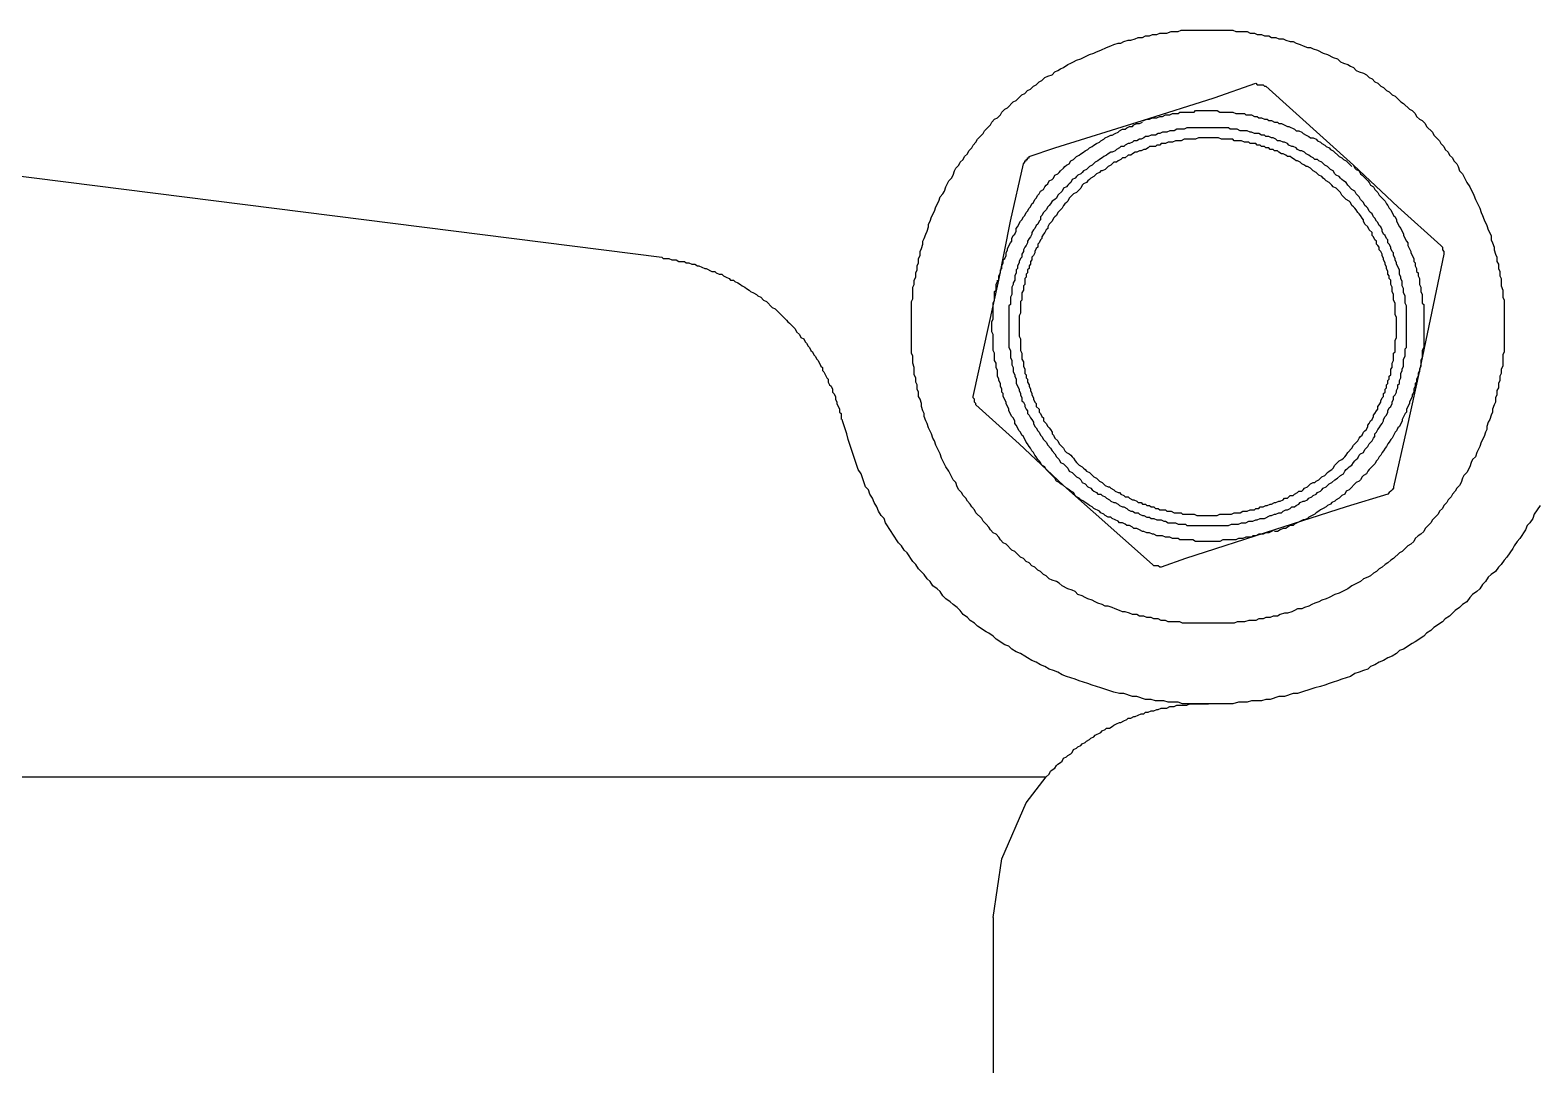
# Model space of a CAD drawing. Header units: inches. Extents: x 0 to 11, y 0.3 to 17.
# Drawn here: x 2.077 to 2.952, y 12.979 to 13.579 of the extents above; entities that cross this region are included whole.
import ezdxf

# ---------------------------------------------------------------- set-up
doc = ezdxf.new("R2010")
doc.units = ezdxf.units.IN
doc.header["$MEASUREMENT"] = 0
doc.layers.add('Layer 1', color=7, linetype='Continuous')

msp = doc.modelspace()

# ---------------------------------------------------------------- linework, layer by layer
at = {"layer": 'Layer 1', "color": 7, "lineweight": 25, "true_color": 0xffffff}
for points in [[(2.70833, 13.57167), (2.71, 13.57167), (2.71167, 13.5725), (2.71417, 13.57334), (2.71583, 13.57334), (2.71834, 13.57416), (2.72, 13.575), (2.7225, 13.575), (2.72417, 13.57583), (2.72666, 13.57583), (2.72833, 13.57667), (2.73083, 13.57667), (2.7325, 13.5775), (2.73667, 13.5775), (2.73917, 13.57834), (2.74333, 13.57834), (2.745, 13.57917), (2.775, 13.57917), (2.77667, 13.57834), (2.78333, 13.57834), (2.785, 13.5775), (2.7875, 13.5775), (2.78916, 13.57667), (2.79167, 13.57667), (2.79333, 13.57583), (2.79583, 13.57583), (2.7975, 13.575), (2.8, 13.575), (2.80167, 13.57416), (2.80417, 13.57416), (2.80583, 13.57334), (2.80834, 13.5725), (2.81, 13.5725), (2.81167, 13.57167), (2.81417, 13.57083), (2.81584, 13.57), (2.81833, 13.56917), (2.82, 13.56917), (2.82167, 13.56833), (2.82416, 13.5675), (2.8275, 13.56584), (2.83, 13.565), (2.83333, 13.56333), (2.83584, 13.5625), (2.8375, 13.56083), (2.83917, 13.56), (2.84167, 13.55916), (2.84334, 13.55834), (2.845, 13.5575), (2.84667, 13.55583), (2.84833, 13.555), (2.85083, 13.55417), (2.8525, 13.55333), (2.85417, 13.55166), (2.85583, 13.55084), (2.8575, 13.54917), (2.85916, 13.54833), (2.86083, 13.54666), (2.8625, 13.54583), (2.86417, 13.54417), (2.86583, 13.54333), (2.8675, 13.54167), (2.86917, 13.54083), (2.8725, 13.5375), (2.87417, 13.53667), (2.8775, 13.53333), (2.87916, 13.5325), (2.88083, 13.53083), (2.88167, 13.52917), (2.88333, 13.5275), (2.885, 13.52667), (2.88666, 13.525), (2.8875, 13.52334), (2.89084, 13.52), (2.89167, 13.51833), (2.895, 13.515), (2.89583, 13.51333), (2.8975, 13.51166), (2.89834, 13.51), (2.9, 13.50833), (2.90083, 13.50667), (2.9025, 13.505), (2.90333, 13.50334), (2.905, 13.50167), (2.90584, 13.5), (2.90666, 13.4975), (2.90833, 13.49584), (2.91083, 13.49083), (2.9125, 13.48834), (2.915, 13.48333), (2.91583, 13.48083), (2.91833, 13.47583), (2.91917, 13.47333), (2.92, 13.47167), (2.92083, 13.46917), (2.9225, 13.46583), (2.92333, 13.46333), (2.925, 13.46), (2.925, 13.4575), (2.92584, 13.45583), (2.92667, 13.45334), (2.92667, 13.45167), (2.9275, 13.44916), (2.92833, 13.4475), (2.92833, 13.445), (2.92917, 13.44333), (2.92917, 13.44084), (2.93, 13.43917), (2.93, 13.43667), (2.93083, 13.435), (2.93083, 13.43083), (2.93167, 13.42833), (2.93167, 13.42417), (2.9325, 13.4225), (2.9325, 13.3925), (2.93167, 13.39084), (2.93167, 13.38417), (2.93083, 13.3825), (2.93083, 13.38), (2.93, 13.37834), (2.93, 13.37583), (2.92917, 13.37417), (2.92917, 13.37166), (2.92833, 13.37), (2.92833, 13.3675), (2.9275, 13.36583), (2.9275, 13.36334), (2.92667, 13.36167), (2.92584, 13.35916), (2.92584, 13.3575), (2.925, 13.35583), (2.92417, 13.35333), (2.92333, 13.35166), (2.9225, 13.34917), (2.9225, 13.3475), (2.92166, 13.34583), (2.92083, 13.34333), (2.91917, 13.34), (2.91833, 13.3375), (2.91667, 13.33417), (2.91583, 13.33167), (2.91416, 13.33), (2.91333, 13.32834), (2.9125, 13.32583), (2.91083, 13.3225), (2.90917, 13.32083), (2.90833, 13.31917), (2.9075, 13.31666), (2.90666, 13.315), (2.905, 13.31333), (2.90417, 13.31167), (2.9025, 13.31), (2.90167, 13.30834), (2.9, 13.30667), (2.89917, 13.305), (2.8975, 13.30333), (2.89667, 13.30166), (2.895, 13.3), (2.89417, 13.29833), (2.89084, 13.295), (2.89, 13.29333), (2.88666, 13.29), (2.88583, 13.28833), (2.88417, 13.28667), (2.8825, 13.28583), (2.88083, 13.28417), (2.88, 13.2825), (2.87834, 13.28083), (2.87667, 13.28), (2.87333, 13.27667), (2.87166, 13.27583), (2.86833, 13.2725), (2.86667, 13.27167), (2.865, 13.27), (2.86334, 13.26917), (2.86167, 13.2675), (2.86, 13.26667), (2.85833, 13.265), (2.85667, 13.26417), (2.855, 13.2625), (2.85333, 13.26166), (2.85083, 13.26084), (2.84917, 13.25917), (2.84416, 13.25667), (2.84167, 13.255), (2.83667, 13.2525), (2.83417, 13.25167), (2.83083, 13.25), (2.82917, 13.24917), (2.82667, 13.24833), (2.825, 13.2475), (2.8225, 13.24666), (2.82083, 13.24584), (2.81917, 13.245), (2.81666, 13.24417), (2.815, 13.24333), (2.8125, 13.24333), (2.81083, 13.2425), (2.80916, 13.24167), (2.80667, 13.24083), (2.805, 13.24083), (2.8025, 13.24), (2.80084, 13.23916), (2.79833, 13.23916), (2.79666, 13.23834), (2.79417, 13.23834), (2.7925, 13.2375), (2.79, 13.2375), (2.78833, 13.23667), (2.78417, 13.23667), (2.78166, 13.23583), (2.7775, 13.23583), (2.77583, 13.235), (2.74584, 13.235), (2.74417, 13.23583), (2.7375, 13.23583), (2.73583, 13.23667), (2.73333, 13.23667), (2.73167, 13.2375), (2.72917, 13.2375), (2.7275, 13.23834), (2.725, 13.23834), (2.72333, 13.23916), (2.72083, 13.23916), (2.71916, 13.24), (2.71667, 13.24), (2.715, 13.24083), (2.7125, 13.24167), (2.71084, 13.24167), (2.70917, 13.2425), (2.70667, 13.24333), (2.705, 13.24417), (2.7025, 13.245), (2.70083, 13.245), (2.69916, 13.24584), (2.69667, 13.24666), (2.695, 13.2475), (2.69333, 13.24833), (2.69084, 13.24917), (2.68917, 13.25), (2.6875, 13.25083), (2.685, 13.25167), (2.68334, 13.25334), (2.68167, 13.25416), (2.67917, 13.255), (2.67584, 13.25667), (2.67417, 13.25833), (2.6725, 13.25917), (2.67, 13.26), (2.66833, 13.26084), (2.66667, 13.2625), (2.665, 13.26333), (2.66333, 13.265), (2.66167, 13.26584), (2.66, 13.2675), (2.65833, 13.26833), (2.65666, 13.27), (2.655, 13.27083), (2.65333, 13.2725), (2.65167, 13.27334), (2.64834, 13.27667), (2.64667, 13.2775), (2.64333, 13.28083), (2.64167, 13.28167), (2.64, 13.28333), (2.63917, 13.285), (2.6375, 13.28667), (2.63583, 13.2875), (2.63417, 13.28916), (2.63333, 13.29083), (2.63167, 13.2925), (2.63, 13.29417), (2.62916, 13.29583), (2.62583, 13.29917), (2.625, 13.30084), (2.62333, 13.3025), (2.6225, 13.30417), (2.62084, 13.30583), (2.62, 13.3075), (2.61833, 13.30916), (2.6175, 13.31083), (2.61583, 13.3125), (2.615, 13.31417), (2.61417, 13.31666), (2.6125, 13.31833), (2.61, 13.32334), (2.60833, 13.32583), (2.60583, 13.33083), (2.605, 13.33333), (2.6025, 13.33833), (2.60166, 13.34083), (2.60083, 13.3425), (2.6, 13.345), (2.59833, 13.34833), (2.5975, 13.35083), (2.59667, 13.3525), (2.59583, 13.355), (2.59583, 13.35667), (2.595, 13.35833), (2.59416, 13.36083), (2.59416, 13.3625), (2.59334, 13.365), (2.5925, 13.36667), (2.5925, 13.36917), (2.59167, 13.37084), (2.59167, 13.37333), (2.59083, 13.375), (2.59083, 13.3775), (2.59, 13.37916), (2.59, 13.38333), (2.58917, 13.38584), (2.58917, 13.39), (2.58833, 13.39167), (2.58833, 13.42166), (2.58917, 13.42333), (2.58917, 13.43), (2.59, 13.43167), (2.59, 13.43416), (2.59083, 13.43583), (2.59083, 13.43833), (2.59167, 13.44), (2.59167, 13.4425), (2.5925, 13.44417), (2.5925, 13.44667), (2.59334, 13.44834), (2.59334, 13.45083), (2.59416, 13.4525), (2.595, 13.455), (2.595, 13.45667), (2.59583, 13.45833), (2.59667, 13.46084), (2.5975, 13.4625), (2.59833, 13.465), (2.59833, 13.46667), (2.59917, 13.46833), (2.6, 13.47083), (2.60166, 13.47417), (2.6025, 13.47666), (2.60417, 13.48), (2.605, 13.4825), (2.60667, 13.48416), (2.6075, 13.48583), (2.60833, 13.48834), (2.61, 13.49167), (2.61167, 13.49333), (2.6125, 13.495), (2.61334, 13.4975), (2.61417, 13.49917), (2.61583, 13.50083), (2.61667, 13.5025), (2.61833, 13.50416), (2.61917, 13.50583), (2.62084, 13.5075), (2.62166, 13.50917), (2.62333, 13.51084), (2.62417, 13.5125), (2.62583, 13.51417), (2.62667, 13.51584), (2.63, 13.51917), (2.63083, 13.52083), (2.63417, 13.52417), (2.635, 13.52583), (2.63666, 13.5275), (2.63833, 13.52833), (2.64, 13.53), (2.64084, 13.53167), (2.6425, 13.53333), (2.64417, 13.53417), (2.6475, 13.5375), (2.64917, 13.53833), (2.6525, 13.54167), (2.65417, 13.5425), (2.65584, 13.54417), (2.6575, 13.545), (2.65917, 13.54666), (2.66083, 13.5475), (2.6625, 13.54917), (2.66416, 13.55), (2.66583, 13.55166), (2.6675, 13.5525), (2.67, 13.55333), (2.67166, 13.555), (2.67333, 13.55583), (2.675, 13.55667), (2.67667, 13.5575), (2.67917, 13.55916), (2.68083, 13.56), (2.6825, 13.56083), (2.68416, 13.56167), (2.68667, 13.5625), (2.69166, 13.565), (2.69417, 13.56584), (2.69583, 13.56666), (2.69833, 13.5675), (2.70167, 13.56917), (2.70417, 13.57), (2.70583, 13.57083), (2.70833, 13.57167)], [(2.7225, 13.52667), (2.76417, 13.54), (2.78833, 13.54833), (2.78916, 13.5475), (2.7925, 13.5475), (2.79333, 13.54666), (2.79417, 13.54666), (2.845, 13.50083)], [(1.6975, 13.54167), (2.44333, 13.4475)], [(2.63917, 13.43416), (2.64583, 13.46833), (2.65333, 13.50167), (2.65417, 13.5025), (2.65417, 13.50334), (2.655, 13.50334), (2.655, 13.50416), (2.65584, 13.50416), (2.65584, 13.505), (2.65666, 13.505), (2.65666, 13.50583), (2.67166, 13.51084), (2.7225, 13.52667)], [(2.63917, 13.43416), (2.63917, 13.43667), (2.64, 13.43833), (2.64, 13.44), (2.64084, 13.44084), (2.64084, 13.4425), (2.64167, 13.44417), (2.64167, 13.44583), (2.6425, 13.44667), (2.64333, 13.44834), (2.64333, 13.45), (2.64417, 13.45167), (2.64417, 13.4525), (2.64583, 13.45583), (2.64667, 13.45667), (2.64667, 13.45833), (2.6475, 13.46), (2.64834, 13.46084), (2.64917, 13.4625), (2.64917, 13.46417), (2.65, 13.465), (2.65167, 13.46833), (2.6525, 13.46917), (2.65333, 13.47083), (2.65417, 13.47167), (2.655, 13.47333), (2.65584, 13.47417), (2.65666, 13.47583), (2.6575, 13.47666), (2.65833, 13.47833), (2.65917, 13.47917), (2.66, 13.48083), (2.66083, 13.48167), (2.66167, 13.48333), (2.6625, 13.48416), (2.66333, 13.48583), (2.665, 13.48667), (2.66583, 13.48834), (2.66667, 13.48916), (2.6675, 13.49), (2.66833, 13.49167), (2.67, 13.4925), (2.67083, 13.49333), (2.67166, 13.495), (2.67333, 13.49584), (2.67417, 13.49666), (2.675, 13.4975), (2.67667, 13.49917), (2.6775, 13.5), (2.67833, 13.50083), (2.68, 13.50167), (2.68083, 13.50334), (2.6825, 13.50416), (2.68416, 13.50583), (2.68583, 13.50667), (2.68667, 13.5075), (2.68833, 13.50833), (2.68917, 13.50917), (2.69084, 13.51), (2.69166, 13.51084), (2.69333, 13.51166), (2.69417, 13.5125), (2.69583, 13.51333), (2.6975, 13.51417), (2.69833, 13.515), (2.7, 13.51584), (2.70083, 13.51667), (2.7025, 13.5175), (2.70417, 13.51833), (2.705, 13.51833), (2.70667, 13.51917), (2.70833, 13.52), (2.70917, 13.52083), (2.71084, 13.52167), (2.7125, 13.52167), (2.71333, 13.5225), (2.715, 13.52334), (2.71667, 13.52334), (2.7175, 13.52417), (2.71916, 13.525), (2.72083, 13.525), (2.7225, 13.52583)], [(2.7225, 13.52667), (2.72333, 13.52667), (2.725, 13.5275), (2.72666, 13.5275), (2.72833, 13.52833), (2.73083, 13.52833), (2.7325, 13.52917), (2.73416, 13.52917), (2.73583, 13.53), (2.73834, 13.53), (2.74, 13.53083), (2.74333, 13.53083), (2.74417, 13.53167), (2.7525, 13.53167), (2.75334, 13.5325), (2.76584, 13.5325), (2.7675, 13.53167), (2.775, 13.53167), (2.77667, 13.53083), (2.78166, 13.53083), (2.7825, 13.53), (2.78583, 13.53), (2.7875, 13.52917), (2.78916, 13.52917), (2.79, 13.52833), (2.79167, 13.52833), (2.79333, 13.5275), (2.795, 13.5275), (2.79583, 13.52667), (2.7975, 13.52667), (2.79917, 13.52583), (2.80084, 13.52583), (2.80167, 13.525), (2.80333, 13.525), (2.80667, 13.52334), (2.8075, 13.52334), (2.81083, 13.52167), (2.81167, 13.52083), (2.81333, 13.52083), (2.815, 13.52), (2.81584, 13.51917), (2.8175, 13.51833), (2.81917, 13.5175), (2.82, 13.51667), (2.82167, 13.51667), (2.82333, 13.51584), (2.82416, 13.515), (2.82583, 13.51417), (2.82667, 13.51333), (2.82834, 13.5125), (2.82917, 13.51166), (2.83083, 13.51084), (2.83167, 13.51), (2.83333, 13.50917), (2.83667, 13.50583), (2.83833, 13.505), (2.83917, 13.50416), (2.84083, 13.50334), (2.84416, 13.5)], [(2.79666, 13.2975), (2.7975, 13.2975), (2.79917, 13.29833), (2.8, 13.29833), (2.80167, 13.29917), (2.80333, 13.29917), (2.80417, 13.3), (2.80583, 13.30084), (2.80667, 13.30084), (2.80834, 13.30166), (2.80916, 13.3025), (2.81083, 13.3025), (2.81167, 13.30333), (2.81333, 13.30417), (2.81417, 13.305), (2.81584, 13.30583), (2.81666, 13.30583), (2.81833, 13.30667), (2.81917, 13.3075), (2.82083, 13.30834), (2.82167, 13.30916), (2.82333, 13.31), (2.82416, 13.31083), (2.82583, 13.31167), (2.82667, 13.3125), (2.8275, 13.31333), (2.82917, 13.31417), (2.83083, 13.31584), (2.8325, 13.31666), (2.83417, 13.31833), (2.83584, 13.31917), (2.8375, 13.32083), (2.83917, 13.32167), (2.84, 13.32334), (2.84083, 13.32416), (2.84167, 13.325), (2.8425, 13.32583), (2.84416, 13.32667), (2.845, 13.32834), (2.84583, 13.32917), (2.84667, 13.33), (2.8475, 13.33083), (2.84833, 13.3325), (2.84917, 13.33333), (2.85083, 13.33417), (2.85166, 13.33584), (2.85333, 13.3375), (2.85417, 13.33917), (2.85583, 13.34083), (2.85667, 13.3425), (2.8575, 13.34333), (2.8575, 13.345), (2.85833, 13.34583), (2.85916, 13.3475), (2.86, 13.34833), (2.86083, 13.35), (2.86167, 13.35083), (2.8625, 13.3525), (2.8625, 13.35333), (2.86334, 13.355), (2.86417, 13.35583), (2.865, 13.3575), (2.865, 13.35833), (2.86583, 13.36), (2.86667, 13.36083), (2.8675, 13.3625), (2.8675, 13.36334), (2.86833, 13.365), (2.86833, 13.36667), (2.86917, 13.3675), (2.87, 13.36917), (2.87, 13.37), (2.87084, 13.37166), (2.87084, 13.37333), (2.87166, 13.37417), (2.87166, 13.37583), (2.8725, 13.3775), (2.8725, 13.38), (2.87333, 13.38167), (2.87333, 13.3825), (2.87417, 13.38417), (2.87417, 13.38833), (2.875, 13.39), (2.875, 13.39417), (2.87583, 13.395), (2.87583, 13.41917), (2.875, 13.42083), (2.875, 13.425), (2.87417, 13.42666), (2.87417, 13.42917), (2.87333, 13.43083), (2.87333, 13.43334), (2.8725, 13.435), (2.8725, 13.43583), (2.87166, 13.4375), (2.87166, 13.44), (2.87, 13.44333), (2.87, 13.44417), (2.86917, 13.44583), (2.86917, 13.44667), (2.86833, 13.44834), (2.86833, 13.45), (2.8675, 13.45083), (2.86667, 13.4525), (2.86667, 13.45334), (2.86583, 13.455), (2.865, 13.45583), (2.865, 13.4575), (2.86417, 13.45833), (2.86334, 13.46), (2.8625, 13.46084), (2.86167, 13.4625), (2.86167, 13.46333), (2.86083, 13.465), (2.86, 13.46583), (2.85916, 13.4675), (2.85833, 13.46833), (2.8575, 13.47), (2.85667, 13.47083), (2.85583, 13.4725), (2.855, 13.47333), (2.85417, 13.47417), (2.85333, 13.47583), (2.8525, 13.47666), (2.85166, 13.4775), (2.85083, 13.47917), (2.84917, 13.48083), (2.84833, 13.4825), (2.84667, 13.48416), (2.84583, 13.48583), (2.84416, 13.48667), (2.84167, 13.48916), (2.84083, 13.49083), (2.83917, 13.49167), (2.83833, 13.4925), (2.8375, 13.49333), (2.83667, 13.49417), (2.835, 13.495), (2.83417, 13.49584), (2.83333, 13.4975), (2.83167, 13.49833), (2.83083, 13.49917), (2.83, 13.5), (2.82834, 13.50083), (2.82667, 13.5025), (2.825, 13.50334), (2.82416, 13.50416), (2.8225, 13.50416), (2.82167, 13.505), (2.82, 13.50583), (2.81917, 13.50667), (2.8175, 13.5075), (2.81666, 13.50833), (2.815, 13.50917), (2.81417, 13.50917), (2.8125, 13.51), (2.81167, 13.51084), (2.81, 13.51166), (2.80916, 13.51166), (2.8075, 13.5125), (2.80667, 13.51333), (2.805, 13.51417), (2.80417, 13.51417), (2.8025, 13.515), (2.80084, 13.515), (2.8, 13.51584), (2.79833, 13.51667), (2.7975, 13.51667), (2.79583, 13.5175), (2.79417, 13.5175), (2.79333, 13.51833), (2.79167, 13.51833), (2.79, 13.51917), (2.7875, 13.51917), (2.78583, 13.52), (2.785, 13.52), (2.78333, 13.52083), (2.77917, 13.52083), (2.7775, 13.52167), (2.77334, 13.52167), (2.7725, 13.5225), (2.74833, 13.5225), (2.74666, 13.52167), (2.7425, 13.52167), (2.74083, 13.52083), (2.73834, 13.52083), (2.73667, 13.52), (2.73416, 13.52), (2.7325, 13.51917), (2.73167, 13.51917), (2.73, 13.51833), (2.7275, 13.51833), (2.72583, 13.5175), (2.72417, 13.5175), (2.72333, 13.51667), (2.72167, 13.51584), (2.72083, 13.51584), (2.71916, 13.515), (2.7175, 13.515), (2.71667, 13.51417), (2.715, 13.51333), (2.71417, 13.51333), (2.7125, 13.5125), (2.71167, 13.51166), (2.71, 13.51166), (2.70917, 13.51084), (2.7075, 13.51), (2.70667, 13.50917), (2.705, 13.50833), (2.70417, 13.50833), (2.7025, 13.5075), (2.70167, 13.50667), (2.7, 13.50583), (2.69916, 13.505), (2.6975, 13.50416), (2.69667, 13.50334), (2.695, 13.5025), (2.69333, 13.50083), (2.69166, 13.5), (2.69084, 13.49917), (2.69, 13.49833), (2.68833, 13.4975), (2.6875, 13.49666), (2.68667, 13.49584), (2.685, 13.495), (2.68416, 13.49417), (2.68334, 13.49333), (2.68167, 13.4925), (2.68083, 13.49083), (2.68, 13.49), (2.67917, 13.48916), (2.67833, 13.48834), (2.67667, 13.4875), (2.67584, 13.48583), (2.67333, 13.48333), (2.6725, 13.48167), (2.67166, 13.48083), (2.67, 13.48), (2.66917, 13.47833), (2.66833, 13.4775), (2.6675, 13.47666), (2.66667, 13.475), (2.66583, 13.47417), (2.665, 13.47333), (2.66416, 13.47167), (2.66333, 13.47083), (2.66333, 13.46917), (2.6625, 13.46833), (2.66167, 13.46667), (2.66083, 13.46583), (2.66, 13.46417), (2.65917, 13.46333), (2.65833, 13.46167), (2.65833, 13.46084), (2.6575, 13.45917), (2.65666, 13.45833), (2.65584, 13.45667), (2.65584, 13.45583), (2.655, 13.45417), (2.65417, 13.45334), (2.65333, 13.45167), (2.65333, 13.45083), (2.6525, 13.44916), (2.6525, 13.4475), (2.65167, 13.44667), (2.65083, 13.445), (2.65083, 13.44417), (2.65, 13.4425), (2.65, 13.44084), (2.64917, 13.44), (2.64917, 13.43833), (2.64834, 13.43667), (2.64834, 13.43416), (2.6475, 13.4325), (2.6475, 13.43167), (2.64667, 13.43), (2.64667, 13.42584), (2.64583, 13.42417), (2.64583, 13.42), (2.645, 13.41917), (2.645, 13.395), (2.64583, 13.39333), (2.64583, 13.38917), (2.64667, 13.3875), (2.64667, 13.385), (2.6475, 13.38333), (2.6475, 13.38083), (2.64834, 13.37916), (2.64834, 13.37834), (2.64917, 13.37667), (2.64917, 13.37417), (2.65083, 13.37084), (2.65083, 13.37), (2.65167, 13.36833), (2.65167, 13.3675), (2.6525, 13.36583), (2.6525, 13.36416), (2.65333, 13.36334), (2.65417, 13.36167), (2.65417, 13.36083), (2.655, 13.35916), (2.65584, 13.35833), (2.65584, 13.35667), (2.65666, 13.35583), (2.6575, 13.35417), (2.65833, 13.35333), (2.65917, 13.35166), (2.65917, 13.35083), (2.66, 13.34917), (2.66083, 13.34833), (2.66167, 13.34667), (2.6625, 13.34583), (2.66333, 13.34417), (2.66416, 13.34333), (2.665, 13.34167), (2.66667, 13.34), (2.6675, 13.33833), (2.66917, 13.33667), (2.67, 13.335), (2.67166, 13.33333), (2.6725, 13.33167), (2.67333, 13.33083), (2.67417, 13.33), (2.675, 13.32834), (2.67667, 13.3275), (2.6775, 13.32667), (2.67833, 13.32583), (2.67917, 13.325), (2.68, 13.32334), (2.68167, 13.3225), (2.68416, 13.32), (2.68583, 13.31917), (2.68667, 13.31833), (2.6875, 13.31666), (2.68917, 13.31584), (2.69084, 13.31417), (2.6925, 13.31333), (2.69333, 13.3125), (2.69417, 13.31167), (2.69583, 13.31083), (2.69667, 13.31), (2.69833, 13.31), (2.69916, 13.30916), (2.70083, 13.30834), (2.70167, 13.3075), (2.70334, 13.30667), (2.70417, 13.30583), (2.70583, 13.305), (2.70667, 13.305), (2.70833, 13.30417), (2.70917, 13.30333), (2.71084, 13.3025), (2.71167, 13.3025), (2.71333, 13.30166), (2.71417, 13.30084), (2.71583, 13.3), (2.71667, 13.3), (2.71834, 13.29917), (2.72, 13.29917), (2.72083, 13.29833), (2.7225, 13.2975), (2.72333, 13.2975), (2.725, 13.29666), (2.72666, 13.29666), (2.7275, 13.29583), (2.72917, 13.29583), (2.73083, 13.295), (2.73333, 13.295), (2.735, 13.29417), (2.73583, 13.29417), (2.7375, 13.29333), (2.74167, 13.29333), (2.74333, 13.2925), (2.7475, 13.2925), (2.74833, 13.29167), (2.7725, 13.29167), (2.77417, 13.2925), (2.77833, 13.2925), (2.78, 13.29333), (2.7825, 13.29333), (2.78417, 13.29417), (2.78667, 13.29417), (2.78833, 13.295), (2.78916, 13.295), (2.79083, 13.29583), (2.79333, 13.29583), (2.79666, 13.2975)], [(2.79417, 13.30333), (2.795, 13.30333), (2.79666, 13.30417), (2.7975, 13.30417), (2.79917, 13.305), (2.8, 13.305), (2.80167, 13.30583), (2.8025, 13.30583), (2.80417, 13.30667), (2.805, 13.3075), (2.80667, 13.3075), (2.8075, 13.30834), (2.80834, 13.30916), (2.81, 13.30916), (2.81083, 13.31), (2.8125, 13.31083), (2.81333, 13.31167), (2.815, 13.31167), (2.81584, 13.3125), (2.81666, 13.31333), (2.81833, 13.31417), (2.82, 13.31584), (2.82167, 13.31666), (2.8225, 13.31666), (2.82333, 13.3175), (2.825, 13.31833), (2.82667, 13.32), (2.82834, 13.32083), (2.83, 13.3225), (2.83083, 13.32334), (2.8325, 13.32416), (2.83333, 13.325), (2.83417, 13.32667), (2.835, 13.3275), (2.83584, 13.32834), (2.83667, 13.32917), (2.83833, 13.33), (2.83917, 13.33083), (2.84, 13.33167), (2.84083, 13.3325), (2.84167, 13.33417), (2.84416, 13.33667), (2.845, 13.33833), (2.8475, 13.34083), (2.84833, 13.3425), (2.84917, 13.34333), (2.85, 13.34417), (2.85083, 13.34583), (2.85166, 13.34667), (2.8525, 13.3475), (2.85333, 13.34917), (2.85333, 13.35), (2.85417, 13.35083), (2.855, 13.3525), (2.85583, 13.35333), (2.85667, 13.355), (2.85667, 13.35583), (2.8575, 13.35667), (2.85833, 13.35833), (2.85916, 13.35916), (2.85916, 13.36083), (2.86, 13.36167), (2.86083, 13.36334), (2.86083, 13.36416), (2.86167, 13.36583), (2.8625, 13.36667), (2.8625, 13.36833), (2.86334, 13.36917), (2.86334, 13.37084), (2.86417, 13.37166), (2.86417, 13.37333), (2.865, 13.37417), (2.865, 13.37583), (2.86583, 13.37667), (2.86583, 13.37834), (2.86667, 13.37916), (2.86667, 13.3825), (2.8675, 13.38333), (2.8675, 13.38584), (2.86833, 13.3875), (2.86833, 13.39167), (2.86917, 13.3925), (2.86917, 13.39917), (2.87, 13.40083), (2.87, 13.4125), (2.86917, 13.41416), (2.86917, 13.42083), (2.86833, 13.4225), (2.86833, 13.42584), (2.8675, 13.4275), (2.8675, 13.43), (2.86667, 13.43167), (2.86667, 13.43416), (2.86583, 13.435), (2.86583, 13.43667), (2.865, 13.4375), (2.865, 13.43917), (2.86417, 13.44084), (2.86417, 13.44166), (2.86334, 13.44333), (2.86334, 13.44417), (2.8625, 13.44583), (2.8625, 13.44667), (2.86167, 13.44834), (2.86167, 13.44916), (2.86083, 13.45083), (2.86, 13.45167), (2.86, 13.45334), (2.85916, 13.45417), (2.85833, 13.455), (2.85833, 13.45667), (2.8575, 13.4575), (2.85667, 13.45917), (2.85583, 13.46), (2.85583, 13.46167), (2.85417, 13.46333), (2.85333, 13.465), (2.85166, 13.46667), (2.85083, 13.46833), (2.85083, 13.46917), (2.85, 13.47), (2.84917, 13.47167), (2.84833, 13.4725), (2.8475, 13.47333), (2.84667, 13.475), (2.84583, 13.47583), (2.845, 13.47666), (2.84416, 13.4775), (2.84334, 13.47917), (2.8425, 13.48), (2.84083, 13.48083), (2.83833, 13.48333), (2.8375, 13.485), (2.835, 13.4875), (2.83333, 13.48834), (2.8325, 13.48916), (2.83167, 13.49), (2.83083, 13.49083), (2.82917, 13.49167), (2.82834, 13.4925), (2.8275, 13.49333), (2.82667, 13.49417), (2.825, 13.495), (2.82416, 13.49584), (2.82333, 13.49666), (2.82167, 13.4975), (2.82083, 13.49833), (2.82, 13.49917), (2.81833, 13.5), (2.8175, 13.5), (2.81666, 13.50083), (2.815, 13.50167), (2.81417, 13.5025), (2.8125, 13.50334), (2.81167, 13.50334), (2.81083, 13.50416), (2.80916, 13.505), (2.80834, 13.50583), (2.80667, 13.50583), (2.80583, 13.50667), (2.80417, 13.5075), (2.80333, 13.5075), (2.80167, 13.50833), (2.80084, 13.50917), (2.79917, 13.50917), (2.79833, 13.51), (2.79666, 13.51), (2.79583, 13.51084), (2.79417, 13.51084), (2.79333, 13.51166), (2.79167, 13.51166), (2.79083, 13.5125), (2.78916, 13.5125), (2.78833, 13.51333), (2.785, 13.51333), (2.78417, 13.51417), (2.78166, 13.51417), (2.78, 13.515), (2.77583, 13.515), (2.775, 13.51584), (2.76833, 13.51584), (2.76667, 13.51667), (2.755, 13.51667), (2.75334, 13.51584), (2.74666, 13.51584), (2.745, 13.515), (2.74167, 13.515), (2.74, 13.51417), (2.7375, 13.51417), (2.73583, 13.51333), (2.73333, 13.51333), (2.7325, 13.5125), (2.73083, 13.5125), (2.73, 13.51166), (2.72666, 13.51166), (2.72583, 13.51084), (2.72417, 13.51), (2.72333, 13.51), (2.72167, 13.50917), (2.72083, 13.50917), (2.71916, 13.50833), (2.71834, 13.50833), (2.71667, 13.5075), (2.71583, 13.50667), (2.71417, 13.50667), (2.7125, 13.505), (2.71084, 13.505), (2.71, 13.50416), (2.70833, 13.50334), (2.7075, 13.5025), (2.70583, 13.5025), (2.70417, 13.50083), (2.7025, 13.5), (2.70167, 13.49917), (2.70083, 13.49833), (2.69916, 13.4975), (2.69833, 13.4975), (2.6975, 13.49666), (2.69583, 13.49584), (2.695, 13.495), (2.69417, 13.49417), (2.6925, 13.49333), (2.69166, 13.4925), (2.69084, 13.49167), (2.69, 13.49083), (2.68833, 13.49), (2.6875, 13.48916), (2.68667, 13.4875), (2.68416, 13.485), (2.6825, 13.48416), (2.68, 13.48167), (2.67917, 13.48), (2.67833, 13.47917), (2.6775, 13.47833), (2.67667, 13.4775), (2.67584, 13.47583), (2.675, 13.475), (2.67417, 13.47417), (2.67333, 13.47333), (2.6725, 13.47167), (2.67166, 13.47083), (2.67083, 13.47), (2.67, 13.46833), (2.66833, 13.46667), (2.6675, 13.465), (2.6675, 13.46417), (2.66667, 13.46333), (2.66583, 13.46167), (2.665, 13.46084), (2.66416, 13.45917), (2.66416, 13.45833), (2.66333, 13.4575), (2.6625, 13.45583), (2.66167, 13.455), (2.66167, 13.45334), (2.66083, 13.4525), (2.66, 13.45083), (2.66, 13.45), (2.65917, 13.44834), (2.65833, 13.4475), (2.65833, 13.44583), (2.6575, 13.445), (2.6575, 13.44333), (2.65666, 13.4425), (2.65666, 13.44084), (2.65584, 13.44), (2.65584, 13.43833), (2.655, 13.4375), (2.655, 13.43583), (2.65417, 13.435), (2.65417, 13.43167), (2.65333, 13.43083), (2.65333, 13.42833), (2.6525, 13.42666), (2.6525, 13.4225), (2.65167, 13.42166), (2.65167, 13.415), (2.65083, 13.41333), (2.65083, 13.40167), (2.65167, 13.4), (2.65167, 13.39333), (2.6525, 13.39167), (2.6525, 13.38833), (2.65333, 13.38666), (2.65333, 13.38417), (2.65417, 13.3825), (2.65417, 13.38), (2.655, 13.37916), (2.655, 13.3775), (2.65584, 13.37667), (2.65584, 13.375), (2.65666, 13.37333), (2.65666, 13.3725), (2.6575, 13.37084), (2.6575, 13.37), (2.65833, 13.36833), (2.65833, 13.3675), (2.65917, 13.36583), (2.65917, 13.365), (2.66, 13.36334), (2.66083, 13.3625), (2.66083, 13.36083), (2.6625, 13.35916), (2.6625, 13.3575), (2.66333, 13.35667), (2.66416, 13.355), (2.665, 13.35417), (2.665, 13.3525), (2.66583, 13.35166), (2.66667, 13.35083), (2.6675, 13.34917), (2.66833, 13.34833), (2.66917, 13.3475), (2.67, 13.34583), (2.67, 13.345), (2.67083, 13.34417), (2.67166, 13.3425), (2.67333, 13.34083), (2.67417, 13.33917), (2.67667, 13.33667), (2.6775, 13.335), (2.67833, 13.33417), (2.68, 13.33333), (2.68083, 13.3325), (2.68167, 13.33167), (2.6825, 13.33083), (2.68334, 13.32917), (2.68416, 13.32834), (2.685, 13.3275), (2.68583, 13.32667), (2.6875, 13.32583), (2.68833, 13.325), (2.68917, 13.32416), (2.69, 13.32334), (2.69166, 13.3225), (2.69417, 13.32), (2.69583, 13.31917), (2.6975, 13.3175), (2.69916, 13.31666), (2.70083, 13.315), (2.7025, 13.31417), (2.70334, 13.31417), (2.70417, 13.31333), (2.70583, 13.3125), (2.70667, 13.31167), (2.70833, 13.31083), (2.70917, 13.31083), (2.71, 13.31), (2.71167, 13.30916), (2.7125, 13.30834), (2.71417, 13.30834), (2.715, 13.3075), (2.71667, 13.30667), (2.7175, 13.30667), (2.71916, 13.30583), (2.72, 13.305), (2.72167, 13.305), (2.7225, 13.30417), (2.72417, 13.30417), (2.725, 13.30333), (2.72666, 13.30333), (2.7275, 13.3025), (2.72917, 13.3025), (2.73, 13.30166), (2.73167, 13.30166), (2.7325, 13.30084), (2.73583, 13.30084), (2.73667, 13.3), (2.73917, 13.3), (2.74083, 13.29917), (2.745, 13.29917), (2.74584, 13.29833), (2.7525, 13.29833), (2.75416, 13.2975), (2.76584, 13.2975), (2.7675, 13.29833), (2.77417, 13.29833), (2.77583, 13.29917), (2.77917, 13.29917), (2.78084, 13.3), (2.78333, 13.3), (2.785, 13.30084), (2.7875, 13.30084), (2.78833, 13.30166), (2.79, 13.30166), (2.79083, 13.3025), (2.7925, 13.3025), (2.79417, 13.30333)], [(2.845, 13.50083), (2.84583, 13.49917), (2.84667, 13.49833), (2.84833, 13.4975), (2.84917, 13.49584), (2.85, 13.495), (2.85083, 13.49417), (2.8525, 13.4925), (2.85333, 13.49167), (2.85417, 13.49083), (2.855, 13.48916), (2.85667, 13.48834), (2.8575, 13.48667), (2.85916, 13.485), (2.86, 13.48333), (2.86334, 13.48), (2.86417, 13.47833), (2.865, 13.4775), (2.86583, 13.47583), (2.86667, 13.475), (2.86833, 13.47167), (2.86917, 13.47083), (2.87, 13.46917), (2.87, 13.46833), (2.87166, 13.465), (2.8725, 13.46417), (2.87417, 13.46084), (2.87417, 13.46), (2.87583, 13.45667), (2.87667, 13.45583), (2.87667, 13.45417), (2.87834, 13.45083), (2.87834, 13.45), (2.88, 13.44667), (2.88, 13.445), (2.88083, 13.44417), (2.88083, 13.4425), (2.88167, 13.44084), (2.88167, 13.43917), (2.8825, 13.43833), (2.8825, 13.43667), (2.88333, 13.435), (2.88333, 13.43167), (2.88417, 13.43), (2.88417, 13.4275), (2.885, 13.42584), (2.885, 13.42083), (2.88583, 13.42), (2.88583, 13.395), (2.885, 13.39333), (2.885, 13.38917), (2.88417, 13.3875), (2.88417, 13.38417), (2.88333, 13.3825), (2.88333, 13.38083)], [(2.845, 13.50083), (2.87084, 13.47666), (2.89583, 13.45417)], [(2.44333, 13.4475), (2.44417, 13.44667), (2.4475, 13.44667), (2.44916, 13.44583), (2.45167, 13.44583), (2.45334, 13.445), (2.45667, 13.445), (2.4575, 13.44417), (2.45917, 13.44417), (2.46084, 13.44333), (2.4625, 13.44333), (2.46417, 13.4425), (2.465, 13.4425), (2.46834, 13.44084), (2.46916, 13.44084), (2.4725, 13.43917), (2.47417, 13.43917), (2.475, 13.43833), (2.47666, 13.4375), (2.47833, 13.4375), (2.47917, 13.43667), (2.48083, 13.43583), (2.4825, 13.435), (2.48333, 13.43416), (2.485, 13.43416), (2.48583, 13.43334), (2.4875, 13.4325), (2.48917, 13.43167), (2.49, 13.43083), (2.49167, 13.43), (2.4925, 13.42917), (2.49417, 13.42833), (2.495, 13.4275), (2.49666, 13.42666), (2.49833, 13.42584), (2.49917, 13.425), (2.50083, 13.42417), (2.5025, 13.4225), (2.50416, 13.42166), (2.5075, 13.41833), (2.50917, 13.4175), (2.51, 13.41667), (2.51083, 13.41583), (2.5125, 13.41416), (2.51333, 13.41333), (2.51417, 13.4125), (2.51584, 13.41083), (2.51667, 13.41), (2.5175, 13.40917), (2.51833, 13.40833), (2.52, 13.40667), (2.52083, 13.40583), (2.52167, 13.40417), (2.52334, 13.4025), (2.52417, 13.40083), (2.52583, 13.4), (2.52667, 13.39834), (2.5275, 13.3975), (2.52833, 13.39583), (2.52917, 13.395), (2.53, 13.39333), (2.53084, 13.3925), (2.53166, 13.39084), (2.5325, 13.39), (2.53333, 13.38833), (2.53417, 13.3875), (2.53583, 13.38417), (2.53667, 13.38333), (2.53667, 13.38167), (2.5375, 13.38083), (2.53916, 13.3775), (2.54, 13.37667), (2.54, 13.375), (2.54083, 13.37333), (2.54167, 13.3725), (2.5425, 13.37084), (2.5425, 13.36917), (2.54333, 13.36833), (2.54417, 13.36667), (2.54417, 13.365), (2.545, 13.36334), (2.545, 13.3625), (2.54666, 13.35916), (2.54666, 13.3575), (2.5475, 13.35667), (2.5475, 13.35333)], [(2.8975, 13.44916), (2.88333, 13.38167)], [(2.89583, 13.45417), (2.89667, 13.45334), (2.89667, 13.45167), (2.8975, 13.45083), (2.8975, 13.44916)], [(2.67667, 13.315), (2.65083, 13.33917), (2.62583, 13.36167), (2.62583, 13.3625), (2.625, 13.36334), (2.625, 13.365), (2.62417, 13.36583), (2.62417, 13.36667), (2.63917, 13.43416)], [(2.67667, 13.315), (2.675, 13.31584), (2.67417, 13.31666), (2.6725, 13.3175), (2.67166, 13.31917), (2.66833, 13.3225), (2.6675, 13.32334), (2.66667, 13.32416), (2.66583, 13.32583), (2.66416, 13.32667), (2.66333, 13.32834), (2.6625, 13.32917), (2.66167, 13.33), (2.66083, 13.33167), (2.66, 13.3325), (2.65917, 13.33417), (2.65833, 13.335), (2.6575, 13.33667), (2.65666, 13.3375), (2.65584, 13.33917), (2.655, 13.34), (2.65333, 13.34333), (2.6525, 13.34417), (2.65167, 13.34583), (2.65083, 13.34667), (2.64917, 13.35), (2.64834, 13.35083), (2.64834, 13.3525), (2.6475, 13.35417), (2.64667, 13.355), (2.645, 13.35833), (2.645, 13.35916), (2.64333, 13.3625), (2.64333, 13.36334), (2.64167, 13.36667), (2.64167, 13.36833), (2.64084, 13.36917), (2.64084, 13.37084), (2.64, 13.3725), (2.64, 13.37417), (2.63917, 13.37583), (2.63917, 13.37667), (2.63833, 13.37834), (2.63833, 13.38167), (2.6375, 13.38333), (2.6375, 13.38584), (2.63666, 13.3875), (2.63666, 13.39167), (2.63583, 13.39333), (2.63583, 13.4025), (2.635, 13.40417), (2.635, 13.41), (2.63583, 13.41167), (2.63583, 13.42083), (2.63666, 13.4225), (2.63666, 13.4275), (2.6375, 13.42833), (2.6375, 13.43167), (2.63833, 13.43334), (2.63833, 13.43416)], [(2.88333, 13.38167), (2.8825, 13.38), (2.8825, 13.37834), (2.88167, 13.37667), (2.88167, 13.375), (2.88083, 13.37417), (2.88083, 13.3725), (2.88, 13.37084), (2.88, 13.36917), (2.87916, 13.3675), (2.87916, 13.36667), (2.8775, 13.36334), (2.8775, 13.3625), (2.87583, 13.35916), (2.87583, 13.3575), (2.875, 13.35667), (2.87333, 13.35333), (2.87333, 13.3525), (2.87166, 13.34917), (2.87084, 13.34833), (2.87, 13.34667), (2.86917, 13.34583), (2.8675, 13.3425), (2.86667, 13.34167), (2.86583, 13.34), (2.865, 13.33917), (2.86417, 13.3375), (2.86334, 13.33667), (2.8625, 13.335), (2.86167, 13.33417), (2.86083, 13.3325), (2.86, 13.33167), (2.85916, 13.33), (2.85833, 13.32917), (2.8575, 13.3275), (2.85667, 13.32667), (2.855, 13.325), (2.85417, 13.32416), (2.85333, 13.32334), (2.8525, 13.32167), (2.85083, 13.32083), (2.85, 13.32), (2.84917, 13.31833), (2.84833, 13.3175), (2.84667, 13.31666), (2.8425, 13.3125), (2.84083, 13.31167), (2.84, 13.31), (2.83833, 13.30916), (2.8375, 13.30834), (2.83667, 13.3075), (2.835, 13.30667), (2.83417, 13.30583), (2.8325, 13.305), (2.83167, 13.30417), (2.83, 13.30333), (2.82917, 13.3025), (2.8275, 13.30166), (2.82583, 13.30084), (2.825, 13.3), (2.82333, 13.29917), (2.8225, 13.29833), (2.81917, 13.29666), (2.81833, 13.29583), (2.81666, 13.295), (2.81584, 13.295), (2.81083, 13.2925), (2.81, 13.29167), (2.80834, 13.29167), (2.80667, 13.29083), (2.80583, 13.29), (2.80417, 13.29), (2.8025, 13.28916), (2.80084, 13.28833), (2.79917, 13.28833)], [(2.88333, 13.38167), (2.87583, 13.3475), (2.86833, 13.31417)], [(2.95334, 13.30333), (2.95, 13.29833), (2.94916, 13.29583), (2.9475, 13.29333), (2.94583, 13.29167), (2.945, 13.28916), (2.94166, 13.28417), (2.94, 13.2825), (2.93833, 13.28), (2.9375, 13.27833), (2.93416, 13.27334), (2.9325, 13.27167), (2.93083, 13.26917), (2.92917, 13.2675), (2.9275, 13.265), (2.925, 13.26333), (2.92333, 13.26166), (2.92166, 13.25917), (2.92, 13.2575), (2.91833, 13.255), (2.91667, 13.25334), (2.91416, 13.25167), (2.9125, 13.25), (2.91083, 13.2475), (2.90833, 13.24584), (2.90666, 13.24417), (2.90417, 13.2425), (2.90083, 13.23916), (2.89834, 13.2375), (2.89667, 13.23583), (2.89167, 13.2325), (2.89, 13.23083), (2.8875, 13.22917), (2.88583, 13.2275), (2.88083, 13.22417), (2.87916, 13.22333), (2.87417, 13.22), (2.87166, 13.21917), (2.87, 13.2175), (2.8675, 13.21583), (2.865, 13.215), (2.8625, 13.21333), (2.86, 13.2125), (2.8575, 13.21084), (2.855, 13.21), (2.85333, 13.20833), (2.85083, 13.2075), (2.84833, 13.20667), (2.84583, 13.20583), (2.84334, 13.20417), (2.84083, 13.20334), (2.83833, 13.2025), (2.83584, 13.20167), (2.83333, 13.20083), (2.83083, 13.2), (2.82834, 13.19916), (2.82583, 13.19834), (2.8225, 13.1975), (2.8125, 13.19417), (2.81, 13.19417), (2.805, 13.1925), (2.80167, 13.1925), (2.79666, 13.19084), (2.79417, 13.19084), (2.79167, 13.19), (2.78583, 13.19), (2.78333, 13.18917), (2.77833, 13.18917), (2.775, 13.18833), (2.74584, 13.18833), (2.74333, 13.18917), (2.7375, 13.18917), (2.735, 13.19), (2.73, 13.19), (2.7275, 13.19084), (2.72417, 13.19084), (2.71916, 13.1925), (2.71667, 13.1925), (2.71167, 13.19417), (2.70917, 13.19417), (2.70583, 13.195), (2.69833, 13.1975), (2.69583, 13.19834), (2.69333, 13.19916), (2.69084, 13.2), (2.68833, 13.20083), (2.68583, 13.20167), (2.68334, 13.2025), (2.68083, 13.20334), (2.67833, 13.20417), (2.67584, 13.205), (2.67333, 13.20667), (2.67083, 13.2075), (2.66833, 13.20833), (2.66583, 13.21), (2.66333, 13.21084), (2.66083, 13.2125), (2.65833, 13.21333), (2.65584, 13.215), (2.65417, 13.21583), (2.65167, 13.2175), (2.64917, 13.21833), (2.64667, 13.22), (2.645, 13.22167), (2.6425, 13.2225), (2.6375, 13.22583), (2.63583, 13.2275), (2.63333, 13.22917), (2.63167, 13.23), (2.62667, 13.23333), (2.625, 13.235), (2.6225, 13.23667), (2.62084, 13.23834), (2.61833, 13.24), (2.61667, 13.2425), (2.615, 13.24417), (2.6125, 13.24584), (2.61083, 13.2475), (2.60833, 13.24917), (2.60667, 13.25083), (2.605, 13.25334), (2.60333, 13.255), (2.60083, 13.25667), (2.59917, 13.25917), (2.5975, 13.26084), (2.59583, 13.26333), (2.5925, 13.26667), (2.59083, 13.26917), (2.58917, 13.27083), (2.58584, 13.27583), (2.58417, 13.2775), (2.5825, 13.28), (2.58083, 13.28167), (2.5775, 13.28667), (2.57667, 13.28833), (2.57333, 13.29333), (2.5725, 13.29583), (2.57083, 13.2975), (2.56917, 13.3), (2.56833, 13.3025), (2.56666, 13.305), (2.56584, 13.3075), (2.56417, 13.31), (2.56333, 13.3125), (2.56167, 13.31417), (2.55916, 13.32167), (2.5575, 13.32416), (2.55167, 13.34167), (2.55084, 13.345), (2.54833, 13.3525), (2.54833, 13.35333)], [(2.79917, 13.28916), (2.7975, 13.28833), (2.79583, 13.2875), (2.79417, 13.2875), (2.7925, 13.28667), (2.79, 13.28667), (2.78833, 13.28583), (2.78667, 13.28583), (2.78583, 13.285), (2.7825, 13.285), (2.78084, 13.28417), (2.77833, 13.28417), (2.77667, 13.28333), (2.76917, 13.28333), (2.7675, 13.2825), (2.75334, 13.2825), (2.75167, 13.28333), (2.74417, 13.28333), (2.74333, 13.28417), (2.74, 13.28417), (2.73834, 13.285), (2.73583, 13.285), (2.73416, 13.28583), (2.73083, 13.28583), (2.72917, 13.28667), (2.72833, 13.28667), (2.72666, 13.2875), (2.725, 13.2875), (2.72333, 13.28833), (2.7225, 13.28833), (2.72083, 13.28916), (2.71916, 13.29), (2.7175, 13.29), (2.71667, 13.29083), (2.715, 13.29167), (2.71333, 13.29167), (2.7125, 13.2925), (2.71084, 13.29333), (2.70917, 13.29333), (2.70833, 13.29417), (2.705, 13.29583), (2.70417, 13.29666), (2.7025, 13.29666), (2.70083, 13.2975), (2.7, 13.29833), (2.69833, 13.29917), (2.6975, 13.3), (2.69417, 13.30166), (2.69333, 13.3025), (2.69166, 13.30333), (2.69084, 13.30417), (2.68917, 13.305), (2.68833, 13.30583), (2.68667, 13.30667), (2.68583, 13.3075), (2.68416, 13.30834), (2.68334, 13.30916), (2.6825, 13.31083), (2.68083, 13.31167), (2.68, 13.3125), (2.67833, 13.31333), (2.67667, 13.315)], [(2.79917, 13.28916), (2.7475, 13.2725), (2.73333, 13.2675), (2.7325, 13.2675), (2.73167, 13.26833), (2.72917, 13.26833), (2.72833, 13.26917), (2.67667, 13.315)], [(2.865, 13.31), (2.84083, 13.3025), (2.79917, 13.28916)], [(2.86833, 13.31417), (2.86833, 13.31333), (2.8675, 13.3125), (2.86667, 13.31167), (2.86583, 13.31083), (2.865, 13.31)], [(2.66667, 13.14583), (2.66833, 13.1475), (2.66917, 13.14917), (2.67, 13.15), (2.67166, 13.15083), (2.6725, 13.1525), (2.67333, 13.15333), (2.675, 13.15417), (2.67584, 13.155), (2.67667, 13.15667), (2.67833, 13.1575), (2.67917, 13.15833), (2.68083, 13.15917), (2.68167, 13.16), (2.6825, 13.16167), (2.68416, 13.1625), (2.685, 13.16333), (2.68667, 13.16416), (2.6875, 13.165), (2.68917, 13.16583), (2.69, 13.16667), (2.69166, 13.1675), (2.6925, 13.16833), (2.69417, 13.16917), (2.695, 13.17), (2.69833, 13.17166), (2.69916, 13.1725), (2.70083, 13.17333), (2.70167, 13.17417), (2.70334, 13.17417), (2.705, 13.175), (2.70583, 13.17584), (2.7075, 13.17666), (2.70917, 13.1775), (2.71, 13.1775), (2.71167, 13.17833), (2.71333, 13.17917), (2.71417, 13.18), (2.71583, 13.18), (2.7175, 13.18083), (2.71834, 13.18083), (2.72, 13.18167), (2.72167, 13.1825), (2.72333, 13.1825), (2.72417, 13.18334), (2.72583, 13.18334), (2.7275, 13.18416), (2.72917, 13.18416), (2.73083, 13.185), (2.73167, 13.185), (2.73333, 13.18583), (2.73667, 13.18583), (2.73834, 13.18667), (2.74083, 13.18667), (2.7425, 13.1875), (2.74833, 13.1875), (2.75, 13.18833), (2.76083, 13.18833)], [(1.26083, 13.14583), (2.66667, 13.14583)], [(2.63583, 13.06417), (2.64084, 13.09833), (2.655, 13.13083), (2.66667, 13.14583)], [(2.63583, 13.06417), (2.63583, 12.96667)]]:
    msp.add_lwpolyline(points, dxfattribs=at)

doc.saveas('drawing.dxf')
